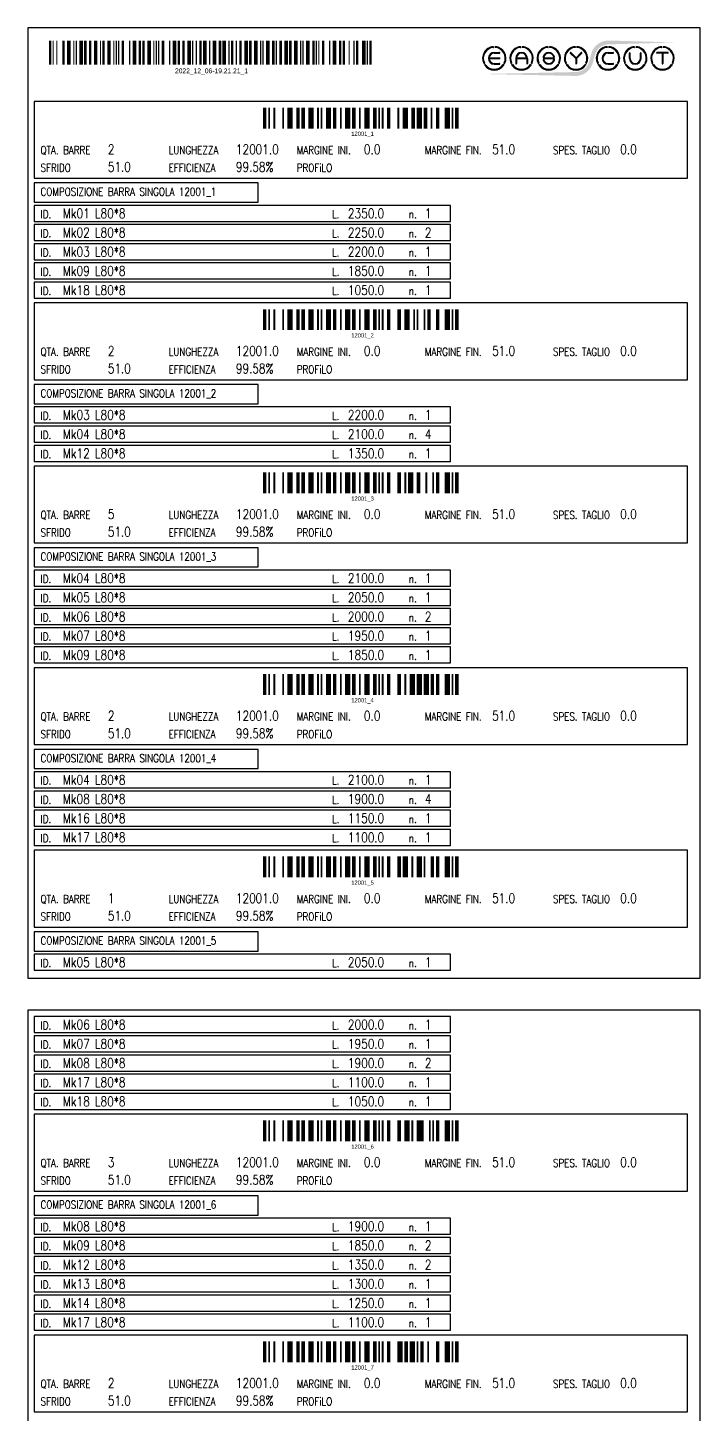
# Model space of a CAD drawing. Header units: millimetres. Extents: x -56 to 421004, y -1 to 91234.
# Drawn here: x 282855 to 295030, y 66091 to 91209 of the extents above; entities that cross this region are included whole.
import ezdxf
from ezdxf.enums import TextEntityAlignment as Align

# ---------------------------------------------------------------- set-up
doc = ezdxf.new("R2010")
doc.units = ezdxf.units.MM
doc.styles.add('EasyCutStyle', font='romans.shx', dxfattribs={"width": 0.8})

# ---------------------------------------------------------------- blocks, each defined once
blk = doc.blocks.new('Logo')
h = blk.add_hatch(color=256)
h.set_gradient(color1=(255, 0, 0), color2=(255, 255, 0), tint=1)
h.paths.add_polyline_path([(20.5, 4.4, -0.339454), (37.1, 17.2), (118.6, 19.6), (37.1, 22, 0.339454), (15.8, 5.7), (13.2, -4.2, -0.339454), (-3.4, -16.9), (-118.2, -19.3), (-3.4, -21.7, 0.339454), (17.8, -5.4)])
for color, points in [(140, [(-115.9, -5.7, -1), (-116.7, -6.1, -0.520567), (-104.9, 14.3, -1), (-104.9, 13.5, 0.520567)]), (256, [(-97.3, 0.4), (-110, 0.4, -0.394366), (-103.7, 6.3), (-97.3, 6.3, 1), (-97.3, 7.2), (-103.7, 7.2, 1), (-103.7, -7.2), (-97.3, -7.2, 1), (-97.3, -6.3), (-103.7, -6.3, -0.394366), (-110, -0.4), (-97.3, -0.4, 1)]), (140, [(-91.4, -5.7, 1), (-90.6, -6.1, 0.520567), (-102.4, 14.3, 0.916853), (-102.6, 13.5, 0.043377), (-102.5, 13.5, -0.520567)]), (140, [(-82.3, -5.7, -1), (-83.1, -6.1, -0.520567), (-71.3, 14.3, -1), (-71.3, 13.5, 0.520567)]), (140, [(-57.8, -5.7, 1), (-57, -6.1, 0.520567), (-68.8, 14.3, 1), (-68.9, 13.5, -0.520567)]), (140, [(-48.7, -5.7, -1), (-49.5, -6.1, -0.520567), (-37.7, 14.3, -1), (-37.7, 13.5, 0.520567)]), (256, [(-31.2, -0.4, -0.486114), (-30.3, -1.5, -0.776377), (-42.6, -1.6, 1), (-43.4, -1.9, 0.776377), (-29.5, -1.7, 0.486114), (-31.2, 0.4), (-41.8, 0.4, -0.486114), (-42.6, 1.5, -0.776377), (-30.4, 1.6, 1), (-29.5, 1.9, 0.776377), (-43.5, 1.7, 0.486114), (-41.8, -0.4)]), (140, [(-24.2, -5.7, 1), (-23.4, -6.1, 0.520567), (-35.2, 14.3, 1), (-35.3, 13.5, -0.520567)]), (140, [(-15.1, -5.7, -1), (-15.9, -6.1, -0.520567), (-4.1, 14.3, -1), (-4.1, 13.5, 0.520567)]), (256, [(-9.3, 7.1, 1), (-10, 6.5), (-3.3, -0.2), (-3.3, -6.3, 1), (-2.4, -6.3), (-2.4, -0.2), (4.2, 6.5, 1), (3.6, 7.1), (-2.9, 0.6)]), (140, [(9.4, -5.7, 1), (10.2, -6.1, 0.520567), (-1.6, 14.3, 1), (-1.7, 13.5, -0.520567)]), (140, [(24.2, -5.7, -1), (23.4, -6.1, -0.520567), (35.2, 14.3, -1), (35.3, 13.5, 0.520567)]), (256, [(36.5, -7.2), (42.8, -7.2, 1), (42.8, -6.3), (36.5, -6.3, -1), (36.5, 6.3), (42.8, 6.3, 1), (42.8, 7.2), (36.5, 7.2, 1)]), (140, [(48.7, -5.7, 1), (49.5, -6.1, 0.520567), (37.7, 14.3, 1), (37.7, 13.5, -0.520567)]), (140, [(57.8, -5.7, -1), (57, -6.1, -0.520567), (68.8, 14.3, -1), (68.9, 13.5, 0.520567)]), (256, [(63.7, 0), (63.7, 6.3, 1), (62.9, 6.3), (62.9, 0, 1), (77.3, 0), (77.3, 6.3, 1), (76.4, 6.3), (76.4, 0, -1)]), (140, [(82.3, -5.7, 1), (83.1, -6.1, 0.520567), (71.3, 14.3, 1), (71.3, 13.5, -0.520567)]), (140, [(91.4, -5.7, -1), (90.6, -6.1, -0.520567), (102.4, 14.3, -1), (102.5, 13.5, 0.520567)]), (256, [(96.9, 7.2, 1), (96.9, 6.3), (103.2, 6.3), (103.2, -6.3, 1), (104.1, -6.3), (104.1, 6.3), (110.4, 6.3, 1), (110.4, 7.2)]), (140, [(115.9, -5.7, 1), (116.7, -6.1, 0.520567), (104.9, 14.3, 1), (104.9, 13.5, -0.520567)]), (140, [(-91.9, -8.3, 1), (-92.6, -7.8, -0.520567), (-114.8, -7.8, 1), (-115.5, -8.3, 0.520567)]), (140, [(-58.3, -8.3, 1), (-59, -7.8, -0.520567), (-81.2, -7.8, 1), (-81.9, -8.3, 0.520567)]), (140, [(-24.7, -8.3, 1), (-25.4, -7.8, -0.520567), (-47.6, -7.8, 1), (-48.3, -8.3, 0.520567)]), (140, [(8.9, -8.3, 1), (8.2, -7.8, -0.520567), (-14, -7.8, 1), (-14.7, -8.3, 0.520567)]), (140, [(48.3, -8.3, 1), (47.6, -7.8, -0.520567), (25.4, -7.8, 1), (24.7, -8.3, 0.520567)]), (140, [(81.9, -8.3, 1), (81.2, -7.8, -0.520567), (59, -7.8, 1), (58.3, -8.3, 0.520567)]), (140, [(115.5, -8.3, 1), (114.8, -7.8, -0.520567), (92.6, -7.8, 1), (91.9, -8.3, 0.520567)])]:
    blk.add_hatch(color=color).paths.add_polyline_path(points)
h = blk.add_hatch(color=256)
h.paths.add_polyline_path([(-63.7, -0.4), (-63.7, -6.3, 1), (-62.9, -6.3), (-62.9, 0, 1), (-77.3, 0), (-77.3, -6.3, 1), (-76.4, -6.3), (-76.4, -0.4)])
h.paths.add_polyline_path([(-76.4, 0.4, -0.933992), (-63.8, 0.4)], flags=16)
for p, q in [((-97.3, 0.4), (-110, 0.4)), ((-103.7, 7.2), (-97.3, 7.2)), ((-103.7, 6.3), (-97.3, 6.3)), ((-77.3, 0), (-77.3, -6.3)), ((-63.8, 0.4), (-76.4, 0.4)), ((-62.9, 0), (-62.9, -6.3)), ((-31.2, 0.4), (-41.8, 0.4)), ((-3.3, -0.2), (-10, 6.5)), ((-2.9, 0.6), (-9.3, 7.1)), ((-2.9, 0.6), (3.6, 7.1)), ((-2.4, -0.2), (4.2, 6.5)), ((36.5, 7.2), (42.8, 7.2)), ((36.5, 6.3), (42.8, 6.3)), ((62.9, 0), (62.9, 6.3)), ((63.7, 0), (63.7, 6.3)), ((76.4, 0), (76.4, 6.3)), ((77.3, 0), (77.3, 6.3)), ((110.4, 7.2), (96.9, 7.2)), ((103.2, 6.3), (96.9, 6.3)), ((103.2, 6.3), (103.2, -6.3)), ((104.1, 6.3), (104.1, -6.3)), ((110.4, 6.3), (104.1, 6.3)), ((-97.3, -0.4), (-110, -0.4)), ((-103.7, -6.3), (-97.3, -6.3)), ((-103.7, -7.2), (-97.3, -7.2)), ((-76.4, -0.4), (-76.4, -6.3)), ((-63.7, -0.4), (-76.4, -0.4)), ((-63.7, -0.4), (-63.7, -6.3)), ((-31.2, -0.4), (-41.8, -0.4)), ((-3.3, -0.2), (-3.3, -6.3)), ((-2.4, -0.2), (-2.4, -6.3)), ((36.5, -6.3), (42.8, -6.3)), ((36.5, -7.2), (42.8, -7.2))]:
    blk.add_line(p, q)
at = {"color": 140}
for centre, radius, start, end in [((-103.7, 0), 14.4, 95, 205), ((-103.7, 0), 13.5, 95, 205), ((-104.9, 13.9), 0.432, 275, 95), ((-102.5, 13.9), 0.432, 85, 265), ((-103.7, 0), 13.5, 335, 85), ((-103.7, 0), 14.4, 335, 85), ((-70.1, 0), 14.4, 95, 205), ((-70.1, 0), 13.5, 95, 205), ((-71.3, 13.9), 0.432, 275, 95), ((-68.9, 13.9), 0.432, 85, 265), ((-70.1, 0), 13.5, 335, 85), ((-70.1, 0), 14.4, 335, 85), ((-36.5, 0), 14.4, 95, 205), ((-36.5, 0), 13.5, 95, 205), ((-37.7, 13.9), 0.432, 275, 95), ((-35.3, 13.9), 0.432, 85, 265), ((-36.5, 0), 13.5, 335, 85), ((-36.5, 0), 14.4, 335, 85), ((-2.9, 0), 14.4, 95, 205), ((-2.9, 0), 13.5, 95, 205), ((-4.1, 13.9), 0.432, 275, 95), ((-1.7, 13.9), 0.432, 85, 265), ((-2.9, 0), 13.5, 335, 85), ((-2.9, 0), 14.4, 335, 85), ((36.5, 0), 14.4, 95, 205), ((36.5, 0), 13.5, 95, 205), ((35.3, 13.9), 0.432, 275, 95), ((37.7, 13.9), 0.432, 85, 265), ((36.5, 0), 14.4, 335, 85), ((36.5, 0), 13.5, 335, 85), ((70.1, 0), 14.4, 95, 205), ((70.1, 0), 13.5, 95, 205), ((68.9, 13.9), 0.432, 275, 95), ((71.3, 13.9), 0.432, 85, 265), ((70.1, 0), 14.4, 335, 85), ((70.1, 0), 13.5, 335, 85), ((103.7, 0), 14.4, 95, 205), ((103.7, 0), 13.5, 95, 205), ((102.5, 13.9), 0.432, 275, 95), ((104.9, 13.9), 0.432, 85, 265), ((103.7, 0), 14.4, 335, 85), ((103.7, 0), 13.5, 335, 85), ((-116.3, -5.9), 0.432, 205, 25), ((-115.1, -8), 0.432, 35, 215), ((-103.7, 0), 14.4, 215, 325), ((-103.7, 0), 13.5, 215, 325), ((-92.2, -8), 0.432, 325, 145), ((-91, -5.9), 0.432, 155, 335), ((-82.7, -5.9), 0.432, 205, 25), ((-81.5, -8), 0.432, 35, 215), ((-70.1, 0), 14.4, 215, 325), ((-70.1, 0), 13.5, 215, 325), ((-58.6, -8), 0.432, 325, 145), ((-57.4, -5.9), 0.432, 155, 335), ((-49.1, -5.9), 0.432, 205, 25), ((-47.9, -8), 0.432, 35, 215), ((-36.5, 0), 14.4, 215, 325), ((-36.5, 0), 13.5, 215, 325), ((-25, -8), 0.432, 325, 145), ((-23.8, -5.9), 0.432, 155, 335), ((-15.5, -5.9), 0.432, 205, 25), ((-14.3, -8), 0.432, 35, 215), ((-2.9, 0), 14.4, 215, 325), ((-2.9, 0), 13.5, 215, 325), ((8.6, -8), 0.432, 325, 145), ((9.8, -5.9), 0.432, 155, 335), ((23.8, -5.9), 0.432, 205, 25), ((25, -8), 0.432, 35, 215), ((36.5, 0), 14.4, 215, 325), ((36.5, 0), 13.5, 215, 325), ((47.9, -8), 0.432, 325, 145), ((49.1, -5.9), 0.432, 155, 335), ((57.4, -5.9), 0.432, 205, 25), ((58.6, -8), 0.432, 35, 215), ((70.1, 0), 14.4, 215, 325), ((70.1, 0), 13.5, 215, 325), ((81.5, -8), 0.432, 325, 145), ((82.7, -5.9), 0.432, 155, 335), ((91, -5.9), 0.432, 205, 25), ((92.2, -8), 0.432, 35, 215), ((103.7, 0), 14.4, 215, 325), ((103.7, 0), 13.5, 215, 325), ((115.1, -8), 0.432, 325, 145), ((116.3, -5.9), 0.432, 155, 335)]:
    blk.add_arc(centre, radius, start, end, dxfattribs=at)
for centre, radius, start, end in [((-103.7, 0), 7.2, 90, 270), ((-103.7, 0), 6.34, 90, 176.0904), ((-97.3, 6.8), 0.432, 270, 90), ((-97.3, 0), 0.432, 270, 90), ((-70.1, 0), 7.2, 0, 180), ((-70.1, 0), 6.34, 3.9096, 176.0904), ((-36.5, 0), 7.2, 15, 166.2998), ((-41.8, 1.3), 1.73, 166.2998, 270), ((-41.8, 1.3), 0.864, 166.2998, 270), ((-36.5, 0), 6.34, 15, 166.2998), ((-31.2, -1.3), 1.73, 346.2998, 90), ((-29.9, 1.8), 0.432, 195, 15), ((-9.6, 6.8), 0.432, 45, 225), ((3.9, 6.8), 0.432, 315, 135), ((36.5, 0), 7.2, 90, 270), ((36.5, 0), 6.34, 90, 270), ((42.8, 6.8), 0.432, 270, 90), ((63.3, 6.3), 0.432, 0, 180), ((70.1, 0), 7.2, 180, 0), ((70.1, 0), 6.34, 180, 0), ((76.8, 6.3), 0.432, 0, 180), ((96.9, 6.8), 0.432, 90, 270), ((110.4, 6.8), 0.432, 270, 90), ((-103.7, 0), 6.34, 183.9096, 270), ((-97.3, -6.8), 0.432, 270, 90), ((-76.8, -6.3), 0.432, 180, 0), ((-63.3, -6.3), 0.432, 180, 0), ((-43, -1.8), 0.432, 15, 195), ((-36.5, 0), 7.2, 195, 346.2998), ((-36.5, 0), 6.34, 195, 346.2998), ((-31.2, -1.3), 0.864, 346.2998, 90), ((-2.9, -6.3), 0.432, 180, 0), ((42.8, -6.8), 0.432, 270, 90), ((103.7, -6.3), 0.432, 180, 0)]:
    blk.add_arc(centre, radius, start, end)
blk = doc.blocks.new('BARCODE128_2022_12_06-19.21.21_1')
at = {"linetype": 'Continuous'}
for points, const_width in [([(1, 0), (1, 20)], 2), ([(3.5, 0), (3.5, 20)], 1), ([(6.5, 0), (6.5, 20)], 1), ([(12, 0), (12, 20)], 2), ([(16.5, 0), (16.5, 20)], 3), ([(20.5, 0), (20.5, 20)], 1), ([(22.5, 0), (22.5, 20)], 1), ([(26.5, 0), (26.5, 20)], 3), ([(30, 0), (30, 20)], 2), ([(34, 0), (34, 20)], 2), ([(38.5, 0), (38.5, 20)], 3), ([(42.5, 0), (42.5, 20)], 1), ([(45, 0), (45, 20)], 2), ([(49.5, 0), (49.5, 20)], 3), ([(53.5, 0), (53.5, 20)], 1), ([(55.5, 0), (55.5, 20)], 1), ([(57.5, 0), (57.5, 20)], 1), ([(61, 0), (61, 20)], 2), ([(66.5, 0), (66.5, 20)], 1), ([(70.5, 0), (70.5, 20)], 3), ([(75, 0), (75, 20)], 2), ([(78, 0), (78, 20)], 2), ([(82.5, 0), (82.5, 20)], 3), ([(86.5, 0), (86.5, 20)], 1), ([(88.5, 0), (88.5, 20)], 1), ([(90.5, 0), (90.5, 20)], 1), ([(94, 0), (94, 20)], 2), ([(99.5, 0), (99.5, 20)], 1), ([(103.5, 0), (103.5, 20)], 3), ([(107, 0), (107, 20)], 2), ([(111, 0), (111, 20)], 2), ([(115.5, 0), (115.5, 20)], 3), ([(118.5, 0), (118.5, 20)], 1), ([(121.5, 0), (121.5, 20)], 1), ([(125, 0), (125, 20)], 2), ([(128.5, 0), (128.5, 20)], 3), ([(132.5, 0), (132.5, 20)], 1), ([(136.5, 0), (136.5, 20)], 3), ([(141, 0), (141, 20)], 2), ([(144.5, 0), (144.5, 20)], 3), ([(148.5, 0), (148.5, 20)], 1), ([(151, 0), (151, 20)], 2), ([(154.5, 0), (154.5, 20)], 1), ([(158, 0), (158, 20)], 2), ([(162.5, 0), (162.5, 20)], 3), ([(166, 0), (166, 20)], 2), ([(170.5, 0), (170.5, 20)], 3), ([(174.5, 0), (174.5, 20)], 1), ([(176.5, 0), (176.5, 20)], 1), ([(180.5, 0), (180.5, 20)], 3), ([(185, 0), (185, 20)], 2), ([(187.5, 0), (187.5, 20)], 1), ([(191, 0), (191, 20)], 2), ([(195.5, 0), (195.5, 20)], 3), ([(199, 0), (199, 20)], 2), ([(203.5, 0), (203.5, 20)], 3), ([(207.5, 0), (207.5, 20)], 1), ([(209.5, 0), (209.5, 20)], 1), ([(213.5, 0), (213.5, 20)], 3), ([(218, 0), (218, 20)], 2), ([(220.5, 0), (220.5, 20)], 1), ([(222.5, 0), (222.5, 20)], 1), ([(226, 0), (226, 20)], 2), ([(231.5, 0), (231.5, 20)], 1), ([(235.5, 0), (235.5, 20)], 3), ([(240, 0), (240, 20)], 2), ([(243, 0), (243, 20)], 2), ([(247.5, 0), (247.5, 20)], 1), ([(251.5, 0), (251.5, 20)], 1), ([(254, 0), (254, 20)], 2), ([(259.5, 0), (259.5, 20)], 3), ([(262.5, 0), (262.5, 20)], 1), ([(265, 0), (265, 20)], 2)]:
    blk.add_lwpolyline(points, dxfattribs=dict(at, const_width=const_width))
blk.add_text('2022_12_06-19.21.21_1', height=4).set_placement((134, -7), align=Align.CENTER)
blk = doc.blocks.new('BARCODE128_12001_1')
at = {"linetype": 'Continuous'}
for points, const_width in [([(1, 0), (1, 12)], 2), ([(3.5, 0), (3.5, 12)], 1), ([(6.5, 0), (6.5, 12)], 1), ([(11.5, 0), (11.5, 12)], 1), ([(15.5, 0), (15.5, 12)], 3), ([(20, 0), (20, 12)], 2), ([(23, 0), (23, 12)], 2), ([(27.5, 0), (27.5, 12)], 3), ([(31.5, 0), (31.5, 12)], 1), ([(33.5, 0), (33.5, 12)], 1), ([(37.5, 0), (37.5, 12)], 3), ([(41, 0), (41, 12)], 2), ([(44.5, 0), (44.5, 12)], 1), ([(48.5, 0), (48.5, 12)], 3), ([(52, 0), (52, 12)], 2), ([(55.5, 0), (55.5, 12)], 1), ([(59.5, 0), (59.5, 12)], 3), ([(64, 0), (64, 12)], 2), ([(66.5, 0), (66.5, 12)], 1), ([(68.5, 0), (68.5, 12)], 1), ([(72, 0), (72, 12)], 2), ([(77.5, 0), (77.5, 12)], 1), ([(81.5, 0), (81.5, 12)], 3), ([(86, 0), (86, 12)], 2), ([(89.5, 0), (89.5, 12)], 3), ([(93, 0), (93, 12)], 2), ([(96.5, 0), (96.5, 12)], 1), ([(100, 0), (100, 12)], 2), ([(105.5, 0), (105.5, 12)], 3), ([(108.5, 0), (108.5, 12)], 1), ([(111, 0), (111, 12)], 2)]:
    blk.add_lwpolyline(points, dxfattribs=dict(at, const_width=const_width))
blk.add_text('12001_1', height=2.4).set_placement((57, -4.2), align=Align.CENTER)
blk = doc.blocks.new('BARCODE128_12001_2')
at = {"linetype": 'Continuous'}
for points, const_width in [([(1, 0), (1, 12)], 2), ([(3.5, 0), (3.5, 12)], 1), ([(6.5, 0), (6.5, 12)], 1), ([(11.5, 0), (11.5, 12)], 1), ([(15.5, 0), (15.5, 12)], 3), ([(20, 0), (20, 12)], 2), ([(23, 0), (23, 12)], 2), ([(27.5, 0), (27.5, 12)], 3), ([(31.5, 0), (31.5, 12)], 1), ([(33.5, 0), (33.5, 12)], 1), ([(37.5, 0), (37.5, 12)], 3), ([(41, 0), (41, 12)], 2), ([(44.5, 0), (44.5, 12)], 1), ([(48.5, 0), (48.5, 12)], 3), ([(52, 0), (52, 12)], 2), ([(55.5, 0), (55.5, 12)], 1), ([(59.5, 0), (59.5, 12)], 3), ([(64, 0), (64, 12)], 2), ([(66.5, 0), (66.5, 12)], 1), ([(68.5, 0), (68.5, 12)], 1), ([(72, 0), (72, 12)], 2), ([(78, 0), (78, 12)], 2), ([(82.5, 0), (82.5, 12)], 3), ([(86.5, 0), (86.5, 12)], 1), ([(88.5, 0), (88.5, 12)], 1), ([(92.5, 0), (92.5, 12)], 1), ([(95, 0), (95, 12)], 2), ([(100, 0), (100, 12)], 2), ([(105.5, 0), (105.5, 12)], 3), ([(108.5, 0), (108.5, 12)], 1), ([(111, 0), (111, 12)], 2)]:
    blk.add_lwpolyline(points, dxfattribs=dict(at, const_width=const_width))
blk.add_text('12001_2', height=2.4).set_placement((57, -4.2), align=Align.CENTER)
blk = doc.blocks.new('BARCODE128_12001_3')
at = {"linetype": 'Continuous'}
for points, const_width in [([(1, 0), (1, 12)], 2), ([(3.5, 0), (3.5, 12)], 1), ([(6.5, 0), (6.5, 12)], 1), ([(11.5, 0), (11.5, 12)], 1), ([(15.5, 0), (15.5, 12)], 3), ([(20, 0), (20, 12)], 2), ([(23, 0), (23, 12)], 2), ([(27.5, 0), (27.5, 12)], 3), ([(31.5, 0), (31.5, 12)], 1), ([(33.5, 0), (33.5, 12)], 1), ([(37.5, 0), (37.5, 12)], 3), ([(41, 0), (41, 12)], 2), ([(44.5, 0), (44.5, 12)], 1), ([(48.5, 0), (48.5, 12)], 3), ([(52, 0), (52, 12)], 2), ([(55.5, 0), (55.5, 12)], 1), ([(59.5, 0), (59.5, 12)], 3), ([(64, 0), (64, 12)], 2), ([(66.5, 0), (66.5, 12)], 1), ([(68.5, 0), (68.5, 12)], 1), ([(72, 0), (72, 12)], 2), ([(78, 0), (78, 12)], 2), ([(81.5, 0), (81.5, 12)], 1), ([(84.5, 0), (84.5, 12)], 3), ([(89, 0), (89, 12)], 2), ([(93.5, 0), (93.5, 12)], 1), ([(97.5, 0), (97.5, 12)], 1), ([(100, 0), (100, 12)], 2), ([(105.5, 0), (105.5, 12)], 3), ([(108.5, 0), (108.5, 12)], 1), ([(111, 0), (111, 12)], 2)]:
    blk.add_lwpolyline(points, dxfattribs=dict(at, const_width=const_width))
blk.add_text('12001_3', height=2.4).set_placement((57, -4.2), align=Align.CENTER)
blk = doc.blocks.new('BARCODE128_12001_4')
at = {"linetype": 'Continuous'}
for points, const_width in [([(1, 0), (1, 12)], 2), ([(3.5, 0), (3.5, 12)], 1), ([(6.5, 0), (6.5, 12)], 1), ([(11.5, 0), (11.5, 12)], 1), ([(15.5, 0), (15.5, 12)], 3), ([(20, 0), (20, 12)], 2), ([(23, 0), (23, 12)], 2), ([(27.5, 0), (27.5, 12)], 3), ([(31.5, 0), (31.5, 12)], 1), ([(33.5, 0), (33.5, 12)], 1), ([(37.5, 0), (37.5, 12)], 3), ([(41, 0), (41, 12)], 2), ([(44.5, 0), (44.5, 12)], 1), ([(48.5, 0), (48.5, 12)], 3), ([(52, 0), (52, 12)], 2), ([(55.5, 0), (55.5, 12)], 1), ([(59.5, 0), (59.5, 12)], 3), ([(64, 0), (64, 12)], 2), ([(66.5, 0), (66.5, 12)], 1), ([(68.5, 0), (68.5, 12)], 1), ([(72, 0), (72, 12)], 2), ([(78, 0), (78, 12)], 2), ([(81.5, 0), (81.5, 12)], 1), ([(85.5, 0), (85.5, 12)], 3), ([(89.5, 0), (89.5, 12)], 3), ([(93.5, 0), (93.5, 12)], 3), ([(97, 0), (97, 12)], 2), ([(100, 0), (100, 12)], 2), ([(105.5, 0), (105.5, 12)], 3), ([(108.5, 0), (108.5, 12)], 1), ([(111, 0), (111, 12)], 2)]:
    blk.add_lwpolyline(points, dxfattribs=dict(at, const_width=const_width))
blk.add_text('12001_4', height=2.4).set_placement((57, -4.2), align=Align.CENTER)
blk = doc.blocks.new('BARCODE128_12001_5')
at = {"linetype": 'Continuous'}
for points, const_width in [([(1, 0), (1, 12)], 2), ([(3.5, 0), (3.5, 12)], 1), ([(6.5, 0), (6.5, 12)], 1), ([(11.5, 0), (11.5, 12)], 1), ([(15.5, 0), (15.5, 12)], 3), ([(20, 0), (20, 12)], 2), ([(23, 0), (23, 12)], 2), ([(27.5, 0), (27.5, 12)], 3), ([(31.5, 0), (31.5, 12)], 1), ([(33.5, 0), (33.5, 12)], 1), ([(37.5, 0), (37.5, 12)], 3), ([(41, 0), (41, 12)], 2), ([(44.5, 0), (44.5, 12)], 1), ([(48.5, 0), (48.5, 12)], 3), ([(52, 0), (52, 12)], 2), ([(55.5, 0), (55.5, 12)], 1), ([(59.5, 0), (59.5, 12)], 3), ([(64, 0), (64, 12)], 2), ([(66.5, 0), (66.5, 12)], 1), ([(68.5, 0), (68.5, 12)], 1), ([(72, 0), (72, 12)], 2), ([(78, 0), (78, 12)], 2), ([(81.5, 0), (81.5, 12)], 3), ([(85.5, 0), (85.5, 12)], 1), ([(89.5, 0), (89.5, 12)], 3), ([(92.5, 0), (92.5, 12)], 1), ([(97, 0), (97, 12)], 2), ([(100, 0), (100, 12)], 2), ([(105.5, 0), (105.5, 12)], 3), ([(108.5, 0), (108.5, 12)], 1), ([(111, 0), (111, 12)], 2)]:
    blk.add_lwpolyline(points, dxfattribs=dict(at, const_width=const_width))
blk.add_text('12001_5', height=2.4).set_placement((57, -4.2), align=Align.CENTER)
blk = doc.blocks.new('BARCODE128_12001_6')
at = {"linetype": 'Continuous'}
for points, const_width in [([(1, 0), (1, 12)], 2), ([(3.5, 0), (3.5, 12)], 1), ([(6.5, 0), (6.5, 12)], 1), ([(11.5, 0), (11.5, 12)], 1), ([(15.5, 0), (15.5, 12)], 3), ([(20, 0), (20, 12)], 2), ([(23, 0), (23, 12)], 2), ([(27.5, 0), (27.5, 12)], 3), ([(31.5, 0), (31.5, 12)], 1), ([(33.5, 0), (33.5, 12)], 1), ([(37.5, 0), (37.5, 12)], 3), ([(41, 0), (41, 12)], 2), ([(44.5, 0), (44.5, 12)], 1), ([(48.5, 0), (48.5, 12)], 3), ([(52, 0), (52, 12)], 2), ([(55.5, 0), (55.5, 12)], 1), ([(59.5, 0), (59.5, 12)], 3), ([(64, 0), (64, 12)], 2), ([(66.5, 0), (66.5, 12)], 1), ([(68.5, 0), (68.5, 12)], 1), ([(72, 0), (72, 12)], 2), ([(78, 0), (78, 12)], 2), ([(82.5, 0), (82.5, 12)], 3), ([(85.5, 0), (85.5, 12)], 1), ([(90, 0), (90, 12)], 4), ([(95.5, 0), (95.5, 12)], 1), ([(97.5, 0), (97.5, 12)], 1), ([(100, 0), (100, 12)], 2), ([(105.5, 0), (105.5, 12)], 3), ([(108.5, 0), (108.5, 12)], 1), ([(111, 0), (111, 12)], 2)]:
    blk.add_lwpolyline(points, dxfattribs=dict(at, const_width=const_width))
blk.add_text('12001_6', height=2.4).set_placement((57, -4.2), align=Align.CENTER)
blk = doc.blocks.new('BARCODE128_12001_7')
at = {"linetype": 'Continuous'}
for points, const_width in [([(1, 0), (1, 12)], 2), ([(3.5, 0), (3.5, 12)], 1), ([(6.5, 0), (6.5, 12)], 1), ([(11.5, 0), (11.5, 12)], 1), ([(15.5, 0), (15.5, 12)], 3), ([(20, 0), (20, 12)], 2), ([(23, 0), (23, 12)], 2), ([(27.5, 0), (27.5, 12)], 3), ([(31.5, 0), (31.5, 12)], 1), ([(33.5, 0), (33.5, 12)], 1), ([(37.5, 0), (37.5, 12)], 3), ([(41, 0), (41, 12)], 2), ([(44.5, 0), (44.5, 12)], 1), ([(48.5, 0), (48.5, 12)], 3), ([(52, 0), (52, 12)], 2), ([(55.5, 0), (55.5, 12)], 1), ([(59.5, 0), (59.5, 12)], 3), ([(64, 0), (64, 12)], 2), ([(66.5, 0), (66.5, 12)], 1), ([(68.5, 0), (68.5, 12)], 1), ([(72, 0), (72, 12)], 2), ([(78.5, 0), (78.5, 12)], 3), ([(82, 0), (82, 12)], 2), ([(85.5, 0), (85.5, 12)], 3), ([(88.5, 0), (88.5, 12)], 1), ([(91, 0), (91, 12)], 2), ([(94.5, 0), (94.5, 12)], 1), ([(100, 0), (100, 12)], 2), ([(105.5, 0), (105.5, 12)], 3), ([(108.5, 0), (108.5, 12)], 1), ([(111, 0), (111, 12)], 2)]:
    blk.add_lwpolyline(points, dxfattribs=dict(at, const_width=const_width))
blk.add_text('12001_7', height=2.4).set_placement((57, -4.2), align=Align.CENTER)

msp = doc.modelspace()

# ---------------------------------------------------------------- linework, layer by layer
at = {"color": 5}
for points in [[(282855.31, 73990.15), (295030.22, 73990.15), (295030.22, 91208.96), (282855.31, 91208.96)], [(282971.26, 88484.1), (294798.32, 88484.1), (294798.32, 89875.52), (282971.26, 89875.52)], [(282971.26, 88049.28), (287029.56, 88049.28), (287029.56, 88397.14), (282971.26, 88397.14)], [(282971.26, 87701.43), (290508.11, 87701.43), (290508.11, 87991.31), (282971.26, 87991.31)], [(282971.26, 87353.57), (290508.11, 87353.57), (290508.11, 87643.45), (282971.26, 87643.45)], [(282971.26, 87005.72), (290508.11, 87005.72), (290508.11, 87295.6), (282971.26, 87295.6)], [(282971.26, 86657.86), (290508.11, 86657.86), (290508.11, 86947.74), (282971.26, 86947.74)], [(282971.26, 86310.01), (290508.11, 86310.01), (290508.11, 86599.89), (282971.26, 86599.89)], [(282971.26, 84831.63), (294798.32, 84831.63), (294798.32, 86223.05), (282971.26, 86223.05)], [(282971.26, 84396.81), (287029.56, 84396.81), (287029.56, 84744.66), (282971.26, 84744.66)], [(282971.26, 84048.95), (290508.11, 84048.95), (290508.11, 84338.83), (282971.26, 84338.83)], [(282971.26, 83701.1), (290508.11, 83701.1), (290508.11, 83990.98), (282971.26, 83990.98)], [(282971.26, 83353.24), (290508.11, 83353.24), (290508.11, 83643.12), (282971.26, 83643.12)], [(282971.26, 81874.86), (294798.32, 81874.86), (294798.32, 83266.28), (282971.26, 83266.28)], [(282971.26, 81440.04), (287029.56, 81440.04), (287029.56, 81787.9), (282971.26, 81787.9)], [(282971.26, 81092.19), (290508.11, 81092.19), (290508.11, 81382.07), (282971.26, 81382.07)], [(282971.26, 80744.33), (290508.11, 80744.33), (290508.11, 81034.21), (282971.26, 81034.21)], [(282971.26, 80396.48), (290508.11, 80396.48), (290508.11, 80686.36), (282971.26, 80686.36)], [(282971.26, 80048.62), (290508.11, 80048.62), (290508.11, 80338.5), (282971.26, 80338.5)], [(282971.26, 79700.77), (290508.11, 79700.77), (290508.11, 79990.65), (282971.26, 79990.65)], [(282971.26, 78222.39), (294798.32, 78222.39), (294798.32, 79613.8), (282971.26, 79613.8)], [(282971.26, 77787.57), (287029.56, 77787.57), (287029.56, 78135.42), (282971.26, 78135.42)], [(282971.26, 77439.71), (290508.11, 77439.71), (290508.11, 77729.59), (282971.26, 77729.59)], [(282971.26, 77091.86), (290508.11, 77091.86), (290508.11, 77381.74), (282971.26, 77381.74)], [(282971.26, 76744), (290508.11, 76744), (290508.11, 77033.88), (282971.26, 77033.88)], [(282971.26, 76396.15), (290508.11, 76396.15), (290508.11, 76686.03), (282971.26, 76686.03)], [(282971.26, 74917.76), (294798.32, 74917.76), (294798.32, 76309.18), (282971.26, 76309.18)], [(282971.26, 74482.95), (287029.56, 74482.95), (287029.56, 74830.8), (282971.26, 74830.8)], [(282971.26, 74135.09), (290508.11, 74135.09), (290508.11, 74424.97), (282971.26, 74424.97)], [(282855.31, 56191.58), (295030.22, 56191.58), (295030.22, 73410.39), (282855.31, 73410.39)], [(282971.26, 73004.56), (290508.11, 73004.56), (290508.11, 73294.44), (282971.26, 73294.44)], [(282971.26, 72656.71), (290508.11, 72656.71), (290508.11, 72946.59), (282971.26, 72946.59)], [(282971.26, 72308.85), (290508.11, 72308.85), (290508.11, 72598.73), (282971.26, 72598.73)], [(282971.26, 71961), (290508.11, 71961), (290508.11, 72250.88), (282971.26, 72250.88)], [(282971.26, 71613.14), (290508.11, 71613.14), (290508.11, 71903.02), (282971.26, 71903.02)], [(282971.26, 70134.76), (294798.32, 70134.76), (294798.32, 71526.18), (282971.26, 71526.18)], [(282971.26, 69699.94), (287029.56, 69699.94), (287029.56, 70047.8), (282971.26, 70047.8)], [(282971.26, 69352.09), (290508.11, 69352.09), (290508.11, 69641.97), (282971.26, 69641.97)], [(282971.26, 69004.23), (290508.11, 69004.23), (290508.11, 69294.11), (282971.26, 69294.11)], [(282971.26, 68656.38), (290508.11, 68656.38), (290508.11, 68946.26), (282971.26, 68946.26)], [(282971.26, 68308.52), (290508.11, 68308.52), (290508.11, 68598.4), (282971.26, 68598.4)], [(282971.26, 67960.67), (290508.11, 67960.67), (290508.11, 68250.55), (282971.26, 68250.55)], [(282971.26, 67612.81), (290508.11, 67612.81), (290508.11, 67902.69), (282971.26, 67902.69)], [(282971.26, 66134.43), (294798.32, 66134.43), (294798.32, 67525.85), (282971.26, 67525.85)]]:
    msp.add_lwpolyline(points, close=True, dxfattribs=at)

# ---------------------------------------------------------------- block references
for name, p, xscale, yscale, zscale in [('BARCODE128_2022_12_06-19.21.21_1', (283239.18, 90537.85), 21.96053030301118, 21.96053030302573, 21.9605303030303), ('Logo', (292824.09, 90654.39), 14.68608530319761, 14.68608530321217, 14.68608530321705), ('BARCODE128_12001_1', (287113.89, 89383.25), 31.62316363636637, 31.62316363636637, 31.62316363636364), ('BARCODE128_12001_2', (287113.89, 85730.78), 31.62316363636637, 31.62316363636637, 31.62316363636364), ('BARCODE128_12001_3', (287113.89, 82774.01), 31.62316363636637, 31.62316363636637, 31.62316363636364), ('BARCODE128_12001_4', (287113.89, 79121.54), 31.62316363636637, 31.62316363636637, 31.62316363636364), ('BARCODE128_12001_5', (287113.89, 75816.92), 31.62316363636637, 31.62316363636637, 31.62316363636364), ('BARCODE128_12001_6', (287113.89, 71033.91), 31.62316363636637, 31.62316363636637, 31.62316363636364), ('BARCODE128_12001_7', (287113.89, 67033.58), 31.62316363636637, 31.62316363636637, 31.62316363636364)]:
    msp.add_blockref(name, p, dxfattribs=dict(xscale=xscale, yscale=yscale, zscale=zscale))

# ---------------------------------------------------------------- texts
at = {"color": 1, "style": 'EasyCutStyle', "width": 0.8}
for s, height, p in [('QTA. BARRE', 144.94, (283087.21, 88918.92)), ('LUNGHEZZA', 144.94, (285406.24, 88918.92)), ('MARGINE INI.', 144.9395, (287725.27, 88918.92)), ('MARGINE FIN.', 144.9395, (290044.31, 88918.92)), ('SPES. TAGLIO', 144.9395, (292363.34, 88918.92)), ('SFRIDO', 144.94, (283087.21, 88600.05)), ('EFFICIENZA', 144.94, (285406.24, 88600.05)), ('PROFiLO', 144.94, (287725.27, 88600.05)), ('ID.', 144.94, (283087.21, 87759.4)), ('L.', 144.94, (288363.01, 87759.4)), ('n.', 144.94, (289754.43, 87759.4)), ('ID.', 144.94, (283087.21, 87411.55)), ('L.', 144.94, (288363.01, 87411.55)), ('n.', 144.94, (289754.43, 87411.55)), ('ID.', 144.94, (283087.21, 87063.69)), ('L.', 144.94, (288363.01, 87063.69)), ('n.', 144.94, (289754.43, 87063.69)), ('ID.', 144.94, (283087.21, 86715.84)), ('L.', 144.94, (288363.01, 86715.84)), ('n.', 144.94, (289754.43, 86715.84)), ('ID.', 144.94, (283087.21, 86367.98)), ('L.', 144.94, (288363.01, 86367.98)), ('n.', 144.94, (289754.43, 86367.98)), ('QTA. BARRE', 144.94, (283087.21, 85266.44)), ('LUNGHEZZA', 144.94, (285406.24, 85266.44)), ('MARGINE INI.', 144.9395, (287725.27, 85266.44)), ('MARGINE FIN.', 144.9395, (290044.31, 85266.44)), ('SPES. TAGLIO', 144.9395, (292363.34, 85266.44)), ('SFRIDO', 144.94, (283087.21, 84947.58)), ('EFFICIENZA', 144.94, (285406.24, 84947.58)), ('PROFiLO', 144.94, (287725.27, 84947.58)), ('ID.', 144.94, (283087.21, 84106.93)), ('L.', 144.94, (288363.01, 84106.93)), ('n.', 144.94, (289754.43, 84106.93)), ('ID.', 144.94, (283087.21, 83759.07)), ('L.', 144.94, (288363.01, 83759.07)), ('n.', 144.94, (289754.43, 83759.07)), ('ID.', 144.94, (283087.21, 83411.22)), ('L.', 144.94, (288363.01, 83411.22)), ('n.', 144.94, (289754.43, 83411.22)), ('QTA. BARRE', 144.94, (283087.21, 82309.68)), ('LUNGHEZZA', 144.94, (285406.24, 82309.68)), ('MARGINE INI.', 144.9395, (287725.27, 82309.68)), ('MARGINE FIN.', 144.9395, (290044.31, 82309.68)), ('SPES. TAGLIO', 144.9395, (292363.34, 82309.68)), ('PROFiLO', 144.94, (287725.27, 81990.81)), ('SFRIDO', 144.94, (283087.21, 81990.81)), ('EFFICIENZA', 144.94, (285406.24, 81990.81)), ('ID.', 144.94, (283087.21, 81150.16)), ('L.', 144.94, (288363.01, 81150.16)), ('n.', 144.94, (289754.43, 81150.16)), ('ID.', 144.94, (283087.21, 80802.31)), ('L.', 144.94, (288363.01, 80802.31)), ('n.', 144.94, (289754.43, 80802.31)), ('ID.', 144.94, (283087.21, 80454.45)), ('L.', 144.94, (288363.01, 80454.45)), ('n.', 144.94, (289754.43, 80454.45)), ('ID.', 144.94, (283087.21, 80106.6)), ('L.', 144.94, (288363.01, 80106.6)), ('n.', 144.94, (289754.43, 80106.6)), ('ID.', 144.94, (283087.21, 79758.74)), ('L.', 144.94, (288363.01, 79758.74)), ('n.', 144.94, (289754.43, 79758.74)), ('QTA. BARRE', 144.94, (283087.21, 78657.2)), ('LUNGHEZZA', 144.94, (285406.24, 78657.2)), ('MARGINE INI.', 144.9395, (287725.27, 78657.2)), ('MARGINE FIN.', 144.9395, (290044.31, 78657.2)), ('SPES. TAGLIO', 144.9395, (292363.34, 78657.2)), ('SFRIDO', 144.94, (283087.21, 78338.34)), ('EFFICIENZA', 144.94, (285406.24, 78338.34)), ('PROFiLO', 144.94, (287725.27, 78338.34)), ('ID.', 144.94, (283087.21, 77497.69)), ('L.', 144.94, (288363.01, 77497.69)), ('n.', 144.94, (289754.43, 77497.69)), ('ID.', 144.94, (283087.21, 77149.83)), ('L.', 144.94, (288363.01, 77149.83)), ('n.', 144.94, (289754.43, 77149.83)), ('ID.', 144.94, (283087.21, 76801.98)), ('L.', 144.94, (288363.01, 76801.98)), ('n.', 144.94, (289754.43, 76801.98)), ('ID.', 144.94, (283087.21, 76454.12)), ('L.', 144.94, (288363.01, 76454.12)), ('n.', 144.94, (289754.43, 76454.12)), ('QTA. BARRE', 144.94, (283087.21, 75352.58)), ('LUNGHEZZA', 144.94, (285406.24, 75352.58)), ('MARGINE INI.', 144.9395, (287725.27, 75352.58)), ('MARGINE FIN.', 144.9395, (290044.31, 75352.58)), ('SPES. TAGLIO', 144.9395, (292363.34, 75352.58)), ('SFRIDO', 144.94, (283087.21, 75033.72)), ('EFFICIENZA', 144.94, (285406.24, 75033.72)), ('PROFiLO', 144.94, (287725.27, 75033.72)), ('ID.', 144.94, (283087.21, 74193.07)), ('L.', 144.94, (288363.01, 74193.07)), ('n.', 144.94, (289754.43, 74193.07)), ('ID.', 144.94, (283087.21, 73062.54)), ('L.', 144.94, (288363.01, 73062.54)), ('n.', 144.94, (289754.43, 73062.54)), ('ID.', 144.94, (283087.21, 72714.68)), ('L.', 144.94, (288363.01, 72714.68)), ('n.', 144.94, (289754.43, 72714.68)), ('ID.', 144.94, (283087.21, 72366.83)), ('L.', 144.94, (288363.01, 72366.83)), ('n.', 144.94, (289754.43, 72366.83)), ('ID.', 144.94, (283087.21, 72018.97)), ('L.', 144.94, (288363.01, 72018.97)), ('n.', 144.94, (289754.43, 72018.97)), ('ID.', 144.94, (283087.21, 71671.12)), ('L.', 144.94, (288363.01, 71671.12)), ('n.', 144.94, (289754.43, 71671.12)), ('QTA. BARRE', 144.94, (283087.21, 70569.58)), ('LUNGHEZZA', 144.94, (285406.24, 70569.58)), ('MARGINE INI.', 144.9395, (287725.27, 70569.58)), ('MARGINE FIN.', 144.9395, (290044.31, 70569.58)), ('SPES. TAGLIO', 144.9395, (292363.34, 70569.58)), ('SFRIDO', 144.94, (283087.21, 70250.71)), ('EFFICIENZA', 144.94, (285406.24, 70250.71)), ('PROFiLO', 144.94, (287725.27, 70250.71)), ('ID.', 144.94, (283087.21, 69410.06)), ('L.', 144.94, (288363.01, 69410.06)), ('n.', 144.94, (289754.43, 69410.06)), ('ID.', 144.94, (283087.21, 69062.21)), ('L.', 144.94, (288363.01, 69062.21)), ('n.', 144.94, (289754.43, 69062.21)), ('ID.', 144.94, (283087.21, 68714.35)), ('L.', 144.94, (288363.01, 68714.35)), ('n.', 144.94, (289754.43, 68714.35)), ('ID.', 144.94, (283087.21, 68366.5)), ('L.', 144.94, (288363.01, 68366.5)), ('n.', 144.94, (289754.43, 68366.5)), ('ID.', 144.94, (283087.21, 68018.64)), ('L.', 144.94, (288363.01, 68018.64)), ('n.', 144.94, (289754.43, 68018.64)), ('ID.', 144.94, (283087.21, 67670.79)), ('L.', 144.94, (288363.01, 67670.79)), ('n.', 144.94, (289754.43, 67670.79)), ('QTA. BARRE', 144.94, (283087.21, 66569.25)), ('LUNGHEZZA', 144.94, (285406.24, 66569.25)), ('MARGINE INI.', 144.9395, (287725.27, 66569.25)), ('MARGINE FIN.', 144.9395, (290044.31, 66569.25)), ('SPES. TAGLIO', 144.9395, (292363.34, 66569.25)), ('SFRIDO', 144.94, (283087.21, 66250.38)), ('EFFICIENZA', 144.94, (285406.24, 66250.38)), ('PROFiLO', 144.94, (287725.27, 66250.38))]:
    msp.add_text(s, height=height, dxfattribs=at).set_placement(p)
at = {"color": 3, "style": 'EasyCutStyle', "width": 0.8}
for s, height, p in [('2', 173.93, (284304.7, 88918.92)), ('12001.0', 173.927, (286623.73, 88918.92)), ('0.0', 173.927, (288942.77, 88918.92)), ('51.0', 173.927, (291261.8, 88918.92)), ('0.0', 173.927, (293580.83, 88918.92)), ('51.0', 173.927, (284304.7, 88600.05)), ('99.58%', 173.927, (286623.73, 88600.05)), ('Mk01 L80*8', 173.927, (283493.04, 87759.4)), ('2350.0', 173.927, (288652.89, 87759.4)), ('1', 173.93, (290044.31, 87759.4)), ('Mk02 L80*8', 173.927, (283493.04, 87411.55)), ('2250.0', 173.927, (288652.89, 87411.55)), ('2', 173.93, (290044.31, 87411.55)), ('Mk03 L80*8', 173.927, (283493.04, 87063.69)), ('2200.0', 173.927, (288652.89, 87063.69)), ('1', 173.93, (290044.31, 87063.69)), ('Mk09 L80*8', 173.927, (283493.04, 86715.84)), ('1850.0', 173.927, (288652.89, 86715.84)), ('1', 173.93, (290044.31, 86715.84)), ('Mk18 L80*8', 173.927, (283493.04, 86367.98)), ('1050.0', 173.927, (288652.89, 86367.98)), ('1', 173.93, (290044.31, 86367.98)), ('2', 173.93, (284304.7, 85266.44)), ('12001.0', 173.927, (286623.73, 85266.44)), ('0.0', 173.927, (288942.77, 85266.44)), ('51.0', 173.927, (291261.8, 85266.44)), ('0.0', 173.927, (293580.83, 85266.44)), ('51.0', 173.927, (284304.7, 84947.58)), ('99.58%', 173.927, (286623.73, 84947.58)), ('Mk03 L80*8', 173.927, (283493.04, 84106.93)), ('2200.0', 173.927, (288652.89, 84106.93)), ('1', 173.93, (290044.31, 84106.93)), ('Mk04 L80*8', 173.927, (283493.04, 83759.07)), ('2100.0', 173.927, (288652.89, 83759.07)), ('4', 173.93, (290044.31, 83759.07)), ('Mk12 L80*8', 173.927, (283493.04, 83411.22)), ('1350.0', 173.927, (288652.89, 83411.22)), ('1', 173.93, (290044.31, 83411.22)), ('5', 173.93, (284304.7, 82309.68)), ('12001.0', 173.927, (286623.73, 82309.68)), ('0.0', 173.927, (288942.77, 82309.68)), ('51.0', 173.927, (291261.8, 82309.68)), ('0.0', 173.927, (293580.83, 82309.68)), ('51.0', 173.927, (284304.7, 81990.81)), ('99.58%', 173.927, (286623.73, 81990.81)), ('Mk04 L80*8', 173.927, (283493.04, 81150.16)), ('2100.0', 173.927, (288652.89, 81150.16)), ('1', 173.93, (290044.31, 81150.16)), ('Mk05 L80*8', 173.927, (283493.04, 80802.31)), ('2050.0', 173.927, (288652.89, 80802.31)), ('1', 173.93, (290044.31, 80802.31)), ('Mk06 L80*8', 173.927, (283493.04, 80454.45)), ('2000.0', 173.927, (288652.89, 80454.45)), ('2', 173.93, (290044.31, 80454.45)), ('Mk07 L80*8', 173.927, (283493.04, 80106.6)), ('1950.0', 173.927, (288652.89, 80106.6)), ('1', 173.93, (290044.31, 80106.6)), ('Mk09 L80*8', 173.927, (283493.04, 79758.74)), ('1850.0', 173.927, (288652.89, 79758.74)), ('1', 173.93, (290044.31, 79758.74)), ('2', 173.93, (284304.7, 78657.2)), ('12001.0', 173.927, (286623.73, 78657.2)), ('0.0', 173.927, (288942.77, 78657.2)), ('51.0', 173.927, (291261.8, 78657.2)), ('0.0', 173.927, (293580.83, 78657.2)), ('51.0', 173.927, (284304.7, 78338.34)), ('99.58%', 173.927, (286623.73, 78338.34)), ('Mk04 L80*8', 173.927, (283493.04, 77497.69)), ('2100.0', 173.927, (288652.89, 77497.69)), ('1', 173.93, (290044.31, 77497.69)), ('Mk08 L80*8', 173.927, (283493.04, 77149.83)), ('1900.0', 173.927, (288652.89, 77149.83)), ('4', 173.93, (290044.31, 77149.83)), ('Mk16 L80*8', 173.927, (283493.04, 76801.98)), ('1150.0', 173.927, (288652.89, 76801.98)), ('1', 173.93, (290044.31, 76801.98)), ('Mk17 L80*8', 173.927, (283493.04, 76454.12)), ('1100.0', 173.927, (288652.89, 76454.12)), ('1', 173.93, (290044.31, 76454.12)), ('1', 173.93, (284304.7, 75352.58)), ('12001.0', 173.927, (286623.73, 75352.58)), ('0.0', 173.927, (288942.77, 75352.58)), ('51.0', 173.927, (291261.8, 75352.58)), ('0.0', 173.927, (293580.83, 75352.58)), ('51.0', 173.927, (284304.7, 75033.72)), ('99.58%', 173.927, (286623.73, 75033.72)), ('Mk05 L80*8', 173.927, (283493.04, 74193.07)), ('2050.0', 173.927, (288652.89, 74193.07)), ('1', 173.93, (290044.31, 74193.07)), ('Mk06 L80*8', 173.927, (283493.04, 73062.54)), ('2000.0', 173.927, (288652.89, 73062.54)), ('1', 173.93, (290044.31, 73062.54)), ('Mk07 L80*8', 173.927, (283493.04, 72714.68)), ('1950.0', 173.927, (288652.89, 72714.68)), ('1', 173.93, (290044.31, 72714.68)), ('Mk08 L80*8', 173.927, (283493.04, 72366.83)), ('1900.0', 173.927, (288652.89, 72366.83)), ('2', 173.93, (290044.31, 72366.83)), ('Mk17 L80*8', 173.927, (283493.04, 72018.97)), ('1100.0', 173.927, (288652.89, 72018.97)), ('1', 173.93, (290044.31, 72018.97)), ('Mk18 L80*8', 173.927, (283493.04, 71671.12)), ('1050.0', 173.927, (288652.89, 71671.12)), ('1', 173.93, (290044.31, 71671.12)), ('3', 173.93, (284304.7, 70569.58)), ('12001.0', 173.927, (286623.73, 70569.58)), ('0.0', 173.927, (288942.77, 70569.58)), ('51.0', 173.927, (291261.8, 70569.58)), ('0.0', 173.927, (293580.83, 70569.58)), ('51.0', 173.927, (284304.7, 70250.71)), ('99.58%', 173.927, (286623.73, 70250.71)), ('Mk08 L80*8', 173.927, (283493.04, 69410.06)), ('1900.0', 173.927, (288652.89, 69410.06)), ('1', 173.93, (290044.31, 69410.06)), ('Mk09 L80*8', 173.927, (283493.04, 69062.21)), ('1850.0', 173.927, (288652.89, 69062.21)), ('2', 173.93, (290044.31, 69062.21)), ('Mk12 L80*8', 173.927, (283493.04, 68714.35)), ('1350.0', 173.927, (288652.89, 68714.35)), ('2', 173.93, (290044.31, 68714.35)), ('Mk13 L80*8', 173.927, (283493.04, 68366.5)), ('1300.0', 173.927, (288652.89, 68366.5)), ('1', 173.93, (290044.31, 68366.5)), ('Mk14 L80*8', 173.927, (283493.04, 68018.64)), ('1250.0', 173.927, (288652.89, 68018.64)), ('1', 173.93, (290044.31, 68018.64)), ('Mk17 L80*8', 173.927, (283493.04, 67670.79)), ('1100.0', 173.927, (288652.89, 67670.79)), ('1', 173.93, (290044.31, 67670.79)), ('2', 173.93, (284304.7, 66569.25)), ('12001.0', 173.927, (286623.73, 66569.25)), ('0.0', 173.927, (288942.77, 66569.25)), ('51.0', 173.927, (291261.8, 66569.25)), ('0.0', 173.927, (293580.83, 66569.25)), ('51.0', 173.927, (284304.7, 66250.38)), ('99.58%', 173.927, (286623.73, 66250.38))]:
    msp.add_text(s, height=height, dxfattribs=at).set_placement(p)
at = {"color": 2, "style": 'EasyCutStyle', "width": 0.8}
for s, p in [('COMPOSIZIONE BARRA SINGOLA 12001_1', (283087.21, 88165.23)), ('COMPOSIZIONE BARRA SINGOLA 12001_2', (283087.21, 84512.76)), ('COMPOSIZIONE BARRA SINGOLA 12001_3', (283087.21, 81555.99)), ('COMPOSIZIONE BARRA SINGOLA 12001_4', (283087.21, 77903.52)), ('COMPOSIZIONE BARRA SINGOLA 12001_5', (283087.21, 74598.9)), ('COMPOSIZIONE BARRA SINGOLA 12001_6', (283087.21, 69815.89))]:
    msp.add_text(s, height=144.9395, dxfattribs=at).set_placement(p)

doc.saveas('drawing.dxf')
